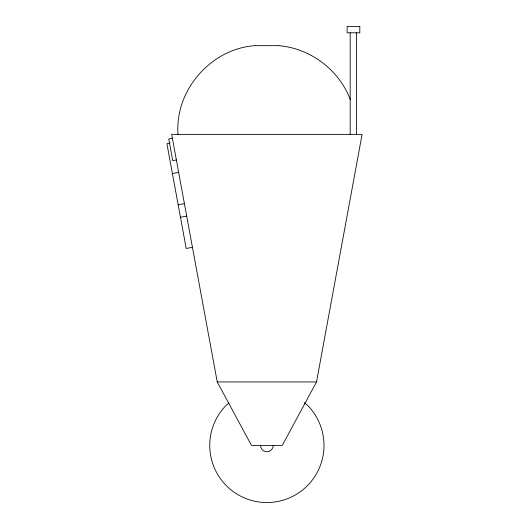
<?xml version="1.0" encoding="UTF-8"?>
<svg xmlns="http://www.w3.org/2000/svg" width="529" height="529" viewBox="0 0 529 529"><rect width="100%" height="100%" fill="white"/><g stroke="black" fill="none" stroke-linecap="round" stroke-linejoin="round"><path stroke-width="0.79" d="M178.002 134.366C174.729 90.307 210.985 48.582 255.064 45.673M316.521 381.938L362.094 134.366L171.654 134.366L217.227 381.938L251.48 445.418L282.261 445.418L316.521 381.938L217.227 381.938M228.918 403.144L226.472 405.022A57.132 57.132 0 0 0 226.472 485.814A57.132 57.132 0 0 0 307.27 485.814A57.132 57.132 0 0 0 307.27 405.022L304.215 402.675M172.361 138.221L168.744 138.889L172.738 160.611L176.362 159.95M170.027 143.081L166.906 143.657L186.201 248.471L192.444 247.327M172.414 173.558L178.657 172.408M178.161 204.769L184.403 203.625M180.455 217.26L186.697 216.11M255.269 45.673L278.479 45.673M278.677 45.673C310.292 48.232 339.109 69.927 350.31 99.597M356.533 32.798L356.533 134.366M350.185 32.798L350.185 134.366M273.222 445.418A6.348 6.348 0 0 1 266.874 451.766A6.348 6.348 0 0 1 260.526 445.418M359.813 26.45L347.117 26.45L347.117 32.798L359.813 32.798L359.813 26.45"/></g></svg>
